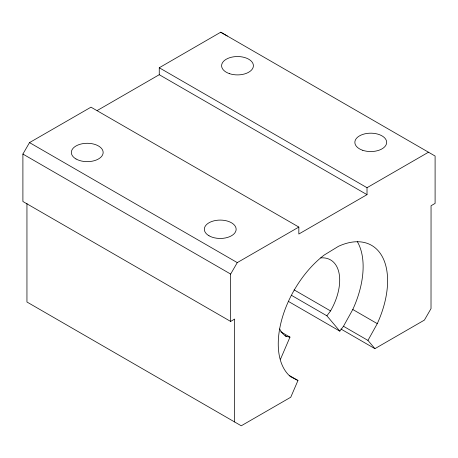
<?xml version="1.0" encoding="UTF-8"?>
<svg xmlns="http://www.w3.org/2000/svg" width="458" height="458" viewBox="0 0 458 458"><rect width="100%" height="100%" fill="white"/><g stroke="black" fill="none" stroke-linecap="round" stroke-linejoin="round"><path stroke-width="0.69" d="M280.491 359.209L289.983 337.117L280.72 331.758M289.404 375.537L297.969 380.483L290.761 397.229L241.251 425.791L26.948 302.011L26.948 203.438M288.557 301.496L339.825 331.14L343.477 326.268L352.792 309.499A77.333 44.638 -60 0 0 357.32 241.618M159.258 67.755L367.013 187.706L367.013 194.656L159.258 74.711L159.258 67.755L220.733 32.209L435.1 156.035L435.1 203.404L431.052 205.739L431.018 308.629L424.4 320.09L374.913 348.664L367.957 340.414L377.272 323.646A77.333 44.638 -60 0 0 338.468 246.318L324.195 255.049A77.333 44.638 -60 0 0 290.532 376.688L297.969 380.483M234.639 421.973L234.639 319.06L230.655 321.436L22.9 201.491L22.9 154.065L29.518 142.604L90.987 107.172L298.834 227.065L298.834 234.021L367.013 194.656M230.655 321.436L230.655 274.067L237.273 262.611L298.834 227.065M339.825 331.14L326.886 315.802L330.544 310.93A44.203 25.516 -60 0 0 320.76 257.9M97.136 110.573L159.258 74.711M367.013 187.706L428.482 152.216M285.099 335.737L286.336 336.453L289.983 337.117M220.733 32.209L227.345 36.027M29.518 142.604L237.273 262.611M22.9 154.065L230.655 274.067M352.792 309.499L377.272 323.646M294.105 289.862L330.544 310.93M291.683 295.444L326.886 315.802M343.477 326.268L367.957 340.414M340.918 329.01L374.913 348.664M286.336 336.453A44.203 25.516 -60 0 1 279.706 328.97M75.994 158.96A15.904 9.183 0 0 0 102.609 154.85A15.904 9.183 0 0 0 83.127 143.6A15.904 9.183 0 0 0 75.994 158.96M229.55 73.675A15.904 9.189 0 0 0 253.4 65.717A15.904 9.189 0 0 0 229.55 57.765A15.904 9.189 0 0 0 229.55 73.675M362.805 150.327A15.904 9.189 0 0 0 386.666 142.364A15.904 9.189 0 0 0 362.805 134.412A15.904 9.189 0 0 0 362.805 150.327M208.985 235.761A15.904 9.183 0 0 0 235.601 231.651A15.904 9.183 0 0 0 216.119 220.401A15.904 9.183 0 0 0 208.985 235.761"/></g></svg>
